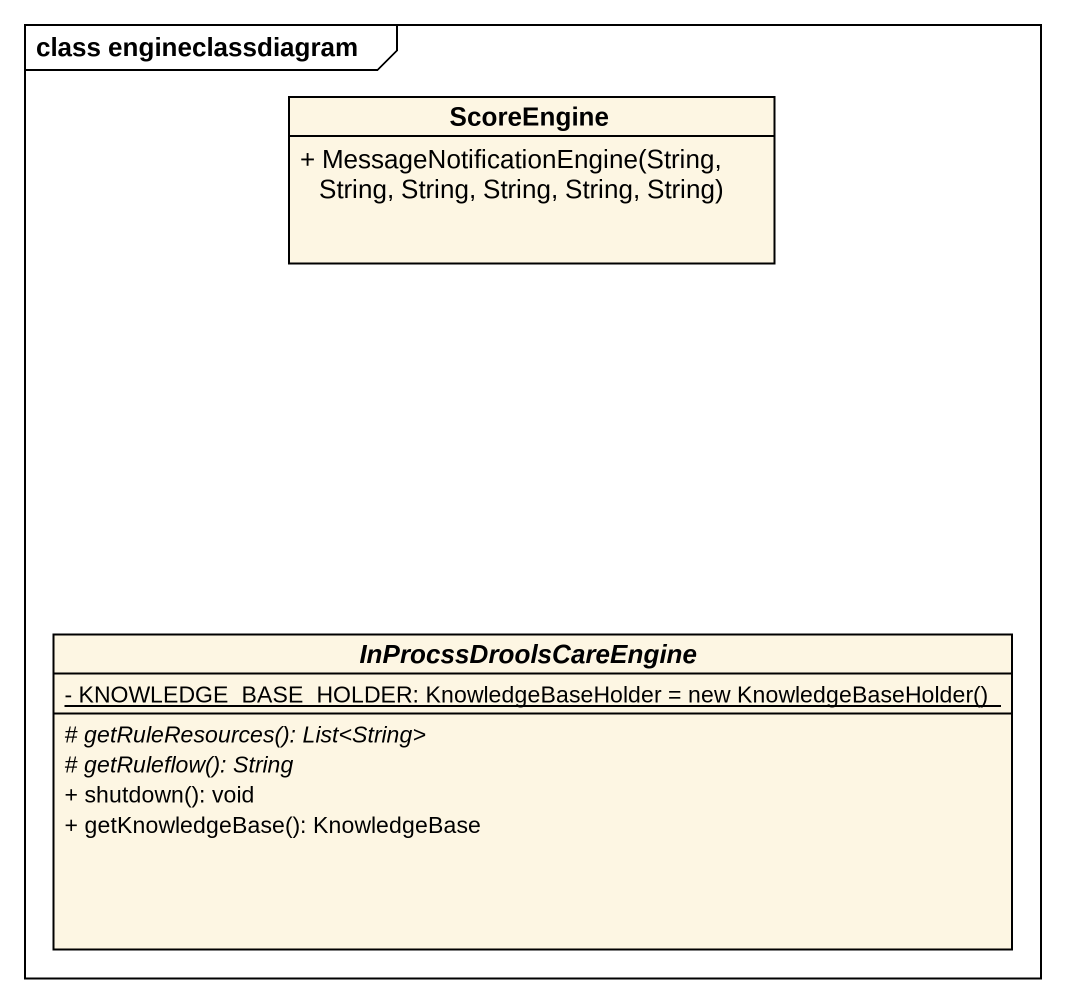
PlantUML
@startuml
mainframe class engineclassdiagram
hide circle
hide empty members
skinparam classAttributeIconSize 0
class ScoreEngine {
  + MessageNotificationEngine(String, String, String, String, String, String)
}
abstract class InProcssDroolsCareEngine {
  {static} {field} - KNOWLEDGE_BASE_HOLDER: KnowledgeBaseHolder = new KnowledgeBaseHolder()
  {abstract} # getRuleResources(): List<String>
  {abstract} # getRuleflow(): String
  + shutdown(): void
  + getKnowledgeBase(): KnowledgeBase
}
@enduml
